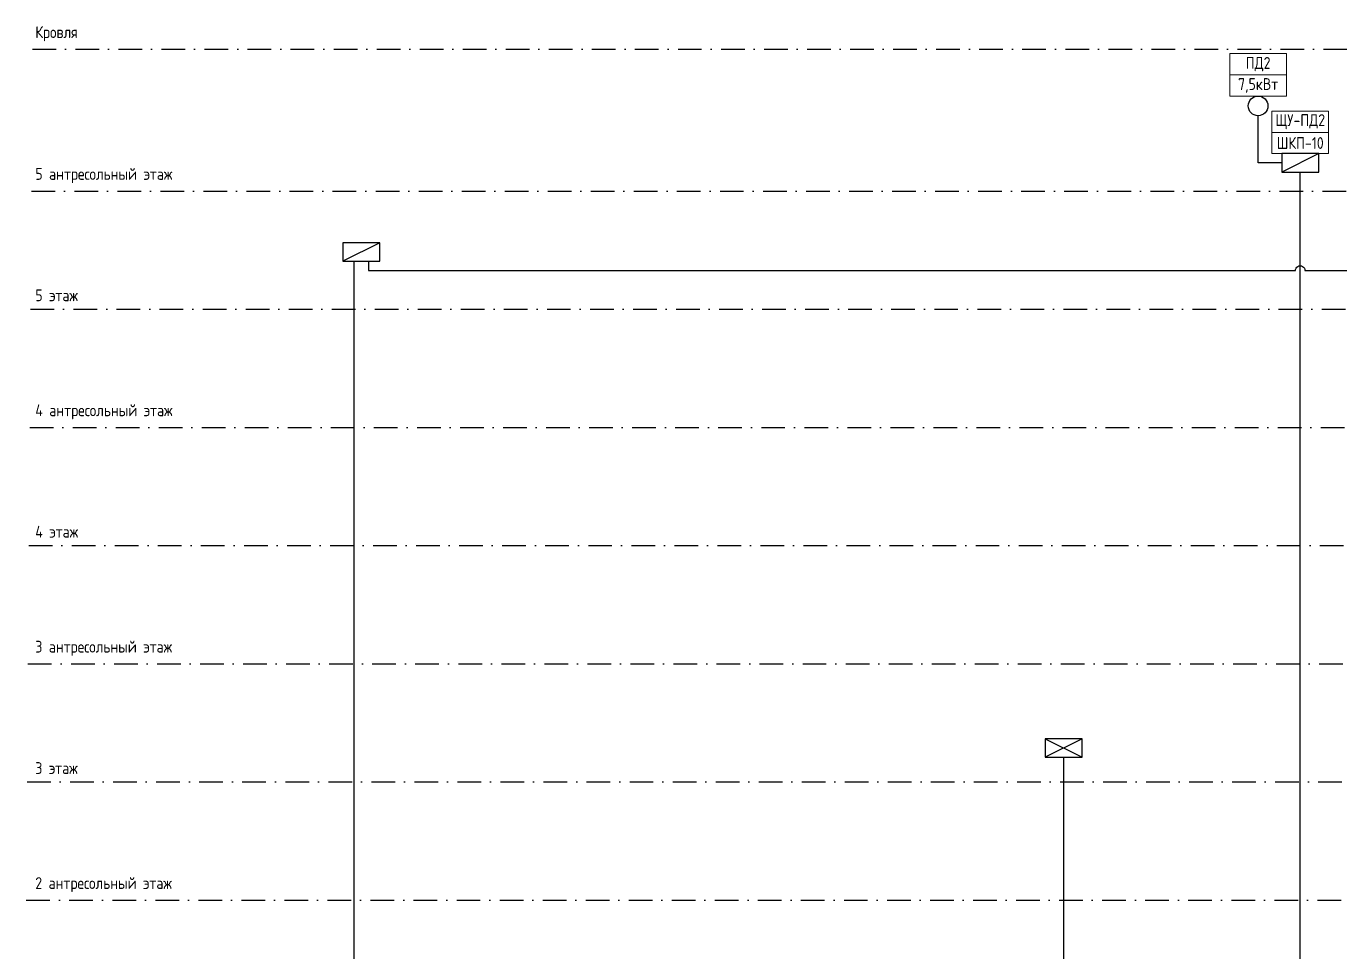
# Model space of a CAD drawing. Header units: millimetres. Extents: x -1221 to 2392, y 143 to 1021.
# Drawn here: x -974.8 to -697.1, y 763.3 to 959.1 of the extents above; entities that cross this region are included whole.
import ezdxf

# ---------------------------------------------------------------- set-up
doc = ezdxf.new("R2010")
doc.units = ezdxf.units.MM
doc.header["$MEASUREMENT"] = 0
doc.linetypes.add('Штрихпунктирная 5 х 2 мм', pattern=[9, 5, -2, 0, -2])
doc.layers.get('Defpoints').update_dxf_attribs({"color": 6})
for name, color, linetype in [('ACM 0.05mm', 1, 'Continuous'), ('ACM Text', 7, 'Continuous'), ('EM_Щиты противопожарных систем', 1, 'Continuous')]:
    doc.layers.add(name, color=color, linetype=linetype)
doc.styles.add('Надписи', font='isocpeur.ttf', dxfattribs={"width": 0.85})

# ---------------------------------------------------------------- blocks, each defined once
blk = doc.blocks.new('*U29')
at = {"linetype": 'Continuous'}
blk.add_lwpolyline([(-3.9, 0), (3.9, 0), (3.9, 3.9), (-3.9, 3.9)], close=True, dxfattribs=at)
blk.add_lwpolyline([(3.9, 3.9), (-3.9, 0)])
blk = doc.blocks.new('*U55')
at = {"linetype": 'Continuous'}
blk.add_lwpolyline([(-3.9, 0), (3.9, 0), (3.9, 3.9), (-3.9, 3.9)], close=True, dxfattribs=at)
for points in [[(-3.9, 3.9), (3.9, 0)], [(3.9, 3.9), (-3.9, 0)]]:
    blk.add_lwpolyline(points)
blk = doc.blocks.new('*T93')
at = {"layer": 'Defpoints', "color": 8, "linetype": 'ByBlock', "lineweight": 0, "transparency": 16777216}
for p, q in [((0, 0), (12, 0)), ((0, 0), (0, -9)), ((12, 0), (12, -9)), ((0, -4.5), (12, -4.5)), ((0, -9), (12, -9))]:
    blk.add_line(p, q, dxfattribs=at)
at = {"layer": 'ACM Text', "transparency": 16777216, "char_height": 2.5, "width": 11, "attachment_point": 5, "style": 'Надписи'}
for s, insert in [('ЩУ-ПД2', (6, -2.25)), ('ШКП-10', (6, -6.75))]:
    blk.add_mtext(s, dxfattribs=dict(at, insert=insert))
blk = doc.blocks.new('*T94')
at = {"layer": 'Defpoints', "color": 8, "linetype": 'ByBlock', "lineweight": 0, "transparency": 16777216}
for p, q in [((0, 0), (12, 0)), ((0, 0), (0, -9)), ((12, 0), (12, -9)), ((0, -4.5), (12, -4.5)), ((0, -9), (12, -9))]:
    blk.add_line(p, q, dxfattribs=at)
at = {"layer": 'ACM Text', "transparency": 16777216, "char_height": 2.5, "width": 11, "attachment_point": 5, "style": 'Надписи'}
for s, insert in [('ПД2', (6, -2.25)), ('7,5кВт', (6, -6.75))]:
    blk.add_mtext(s, dxfattribs=dict(at, insert=insert))

msp = doc.modelspace()

# ---------------------------------------------------------------- linework, layer by layer
for points in [[(-705.44, 554.89), (-705.44, 928.24)], [(-905.44, 554.89), (-905.44, 909.41)], [(-755.44, 554.89), (-755.44, 804.45)]]:
    msp.add_lwpolyline(points)
msp.add_lwpolyline([(-706.44, 907.4, -1.015144), (-704.44, 907.4)], format="xyb")
at = {"color": 7, "lineweight": -2}
msp.add_circle((-714.34, 942.24), 2.08, dxfattribs=at)
at = {"layer": 'ACM 0.05mm', "color": 7, "linetype": 'Штрихпунктирная 5 х 2 мм'}
for points in [[(-973.5, 954.24), (483.66, 954.24), (483.66, 954.24), (483.66, 954.24), (483.66, 954.24), (483.66, 954.24)], [(-973.72, 924.24), (483.66, 924.24), (483.66, 924.24), (483.66, 924.24), (483.66, 924.24), (483.66, 924.24)], [(-973.9, 899.24), (483.66, 899.24)], [(-974.08, 874.24), (483.66, 874.24)], [(-974.26, 849.24), (483.66, 849.24)], [(-974.44, 824.24), (483.66, 824.24)], [(-974.62, 799.24), (483.66, 799.24)], [(-974.8, 774.24), (483.66, 774.24)]]:
    msp.add_lwpolyline(points, dxfattribs=at)
at = {"layer": 'ACM Text', "color": 240, "true_color": 0xed1f24}
msp.add_lwpolyline([(-709.34, 930.19), (-714.34, 930.19), (-714.34, 940.16)], dxfattribs=at)
at = {"layer": 'ACM Text'}
for points in [[(-902.44, 909.41), (-902.44, 909.41), (-902.44, 907.41), (-706.44, 907.41)], [(-704.44, 907.41), (-631.44, 907.41)]]:
    msp.add_lwpolyline(points, dxfattribs=at)

# ---------------------------------------------------------------- block references
for name, p in [('*T94', (-720.34, 953.32)), ('*T93', (-711.44, 941.14))]:
    msp.add_blockref(name, p)
at = {"layer": 'EM_Щиты противопожарных систем'}
for name, p in [('*U29', (-705.44, 928.24)), ('*U29', (-903.94, 909.41)), ('*U55', (-755.44, 804.45))]:
    msp.add_blockref(name, p, dxfattribs=at)

# ---------------------------------------------------------------- texts
at = {"layer": 'ACM Text', "char_height": 2.5, "width": 32, "attachment_point": 7, "style": 'Надписи'}
for s, insert in [('Кровля', (-972.89, 955.92)), ('5 антресольный этаж', (-972.89, 925.92)), ('5 этаж', (-972.89, 900.92)), ('4 антресольный этаж', (-972.89, 875.92)), ('4 этаж', (-972.89, 850.92)), ('3 антресольный этаж', (-972.89, 825.92)), ('3 этаж', (-972.89, 800.92)), ('2 антресольный этаж', (-972.89, 775.92))]:
    msp.add_mtext(s, dxfattribs=dict(at, insert=insert))

doc.saveas('drawing.dxf')
